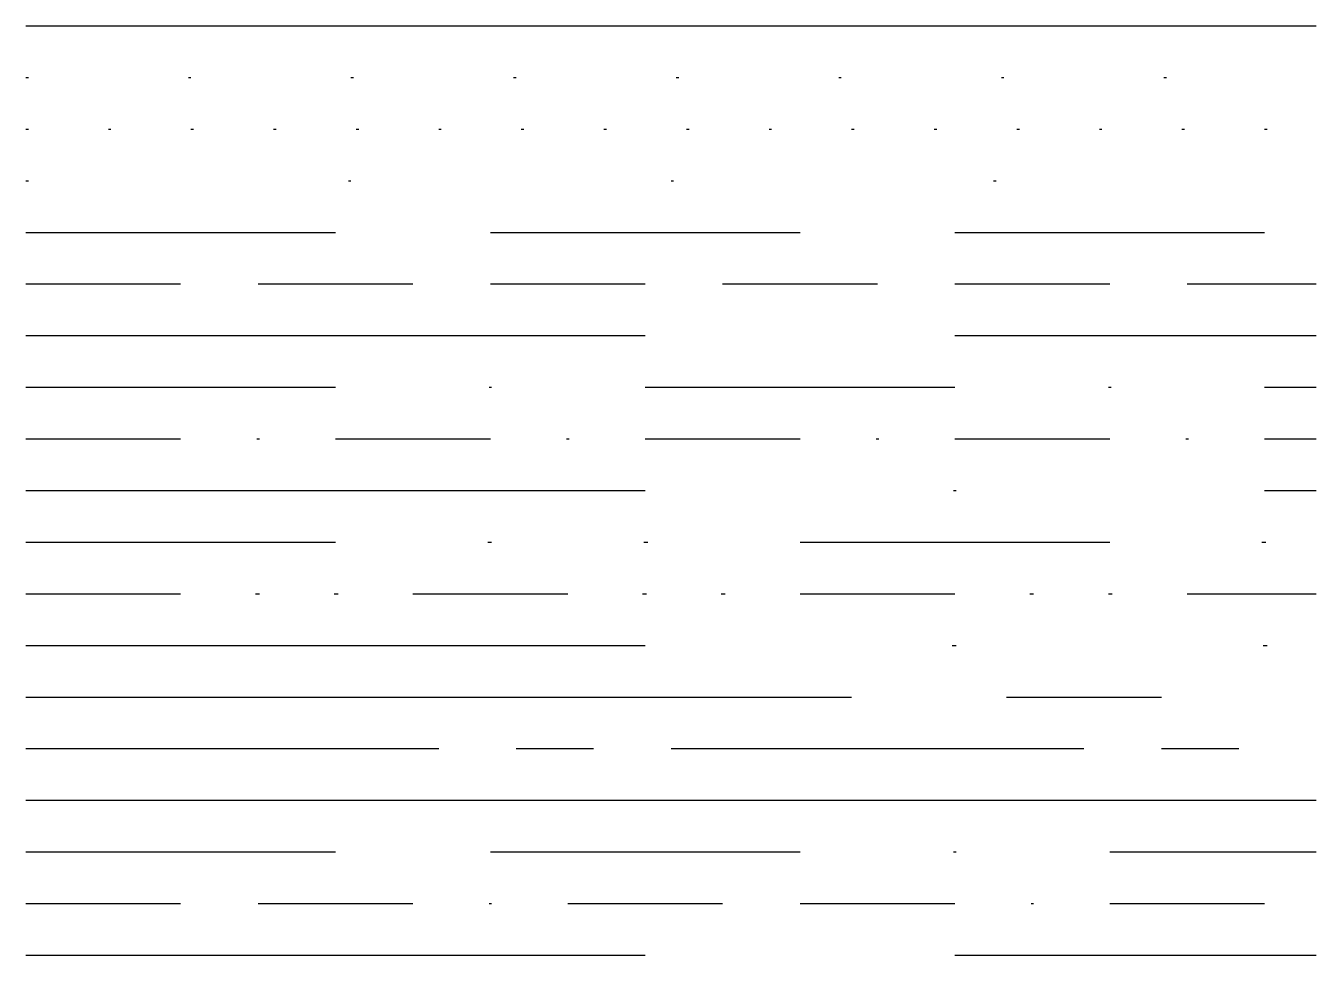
# Model space of a CAD drawing. Header units: millimetres. Extents: x 0 to 50, y 2 to 38.
import ezdxf

# ---------------------------------------------------------------- set-up
doc = ezdxf.new("R2010")
doc.units = ezdxf.units.MM
for name, pattern in [('BORDER', [42, 12, -6, 12, -5.95, 0.1, -5.95]), ('BORDER2', [21, 6, -3, 6, -2.95, 0.1, -2.95]), ('BORDERX2', [84, 24, -12, 24, -11.95, 0.1, -11.95]), ('CENTER', [50, 32, -6, 6, -6]), ('CENTER2', [25, 16, -3, 3, -3]), ('CENTERX2', [100, 64, -12, 12, -12]), ('DASHDOT', [24, 12, -5.95, 0.1, -5.95]), ('DASHDOT2', [12, 6, -2.95, 0.1, -2.95]), ('DASHDOTX2', [48, 24, -11.95, 0.1, -11.95]), ('DASHED', [18, 12, -6]), ('DASHED2', [9, 6, -3]), ('DASHEDX2', [36, 24, -12]), ('DIVIDE', [30, 12, -5.9, 0.15, -5.9, 0.15, -5.9]), ('DIVIDE2', [15, 6, -2.9, 0.15, -2.9, 0.15, -2.9]), ('DIVIDEX2', [60, 24, -11.9, 0.15, -11.9, 0.15, -11.9]), ('DOT', [6.3, 0.1, -6.2]), ('DOT2', [3.2, 0.1, -3.1]), ('DOTX2', [12.5, 0.1, -12.4])]:
    doc.linetypes.add(name, pattern=pattern)
doc.layers.get('0').update_dxf_attribs({"lineweight": 25, "true_color": 0xffffff})

msp = doc.modelspace()

# ---------------------------------------------------------------- linework, layer by layer
msp.add_line((0, 38), (50, 38))
at = {"linetype": 'DOT'}
msp.add_line((0, 36), (50, 36), dxfattribs=at)
at = {"linetype": 'DOT2'}
msp.add_line((0, 34), (50, 34), dxfattribs=at)
at = {"linetype": 'DOTX2'}
msp.add_line((0, 32), (50, 32), dxfattribs=at)
at = {"linetype": 'DASHED'}
msp.add_line((0, 30), (50, 30), dxfattribs=at)
at = {"linetype": 'DASHED2'}
msp.add_line((0, 28), (50, 28), dxfattribs=at)
at = {"linetype": 'DASHEDX2'}
msp.add_line((0, 26), (50, 26), dxfattribs=at)
at = {"linetype": 'DASHDOT'}
msp.add_line((0, 24), (50, 24), dxfattribs=at)
at = {"linetype": 'DASHDOT2'}
msp.add_line((0, 22), (50, 22), dxfattribs=at)
at = {"linetype": 'DASHDOTX2'}
msp.add_line((0, 20), (50, 20), dxfattribs=at)
at = {"linetype": 'DIVIDE'}
msp.add_line((0, 18), (50, 18), dxfattribs=at)
at = {"linetype": 'DIVIDE2'}
msp.add_line((0, 16), (50, 16), dxfattribs=at)
at = {"linetype": 'DIVIDEX2'}
msp.add_line((0, 14), (50, 14), dxfattribs=at)
at = {"linetype": 'CENTER'}
msp.add_line((0, 12), (50, 12), dxfattribs=at)
at = {"linetype": 'CENTER2'}
msp.add_line((0, 10), (50, 10), dxfattribs=at)
at = {"linetype": 'CENTERX2'}
msp.add_line((0, 8), (50, 8), dxfattribs=at)
at = {"linetype": 'BORDER'}
msp.add_line((0, 6), (50, 6), dxfattribs=at)
at = {"linetype": 'BORDER2'}
msp.add_line((0, 4), (50, 4), dxfattribs=at)
at = {"linetype": 'BORDERX2'}
msp.add_line((0, 2), (50, 2), dxfattribs=at)

doc.saveas('drawing.dxf')
